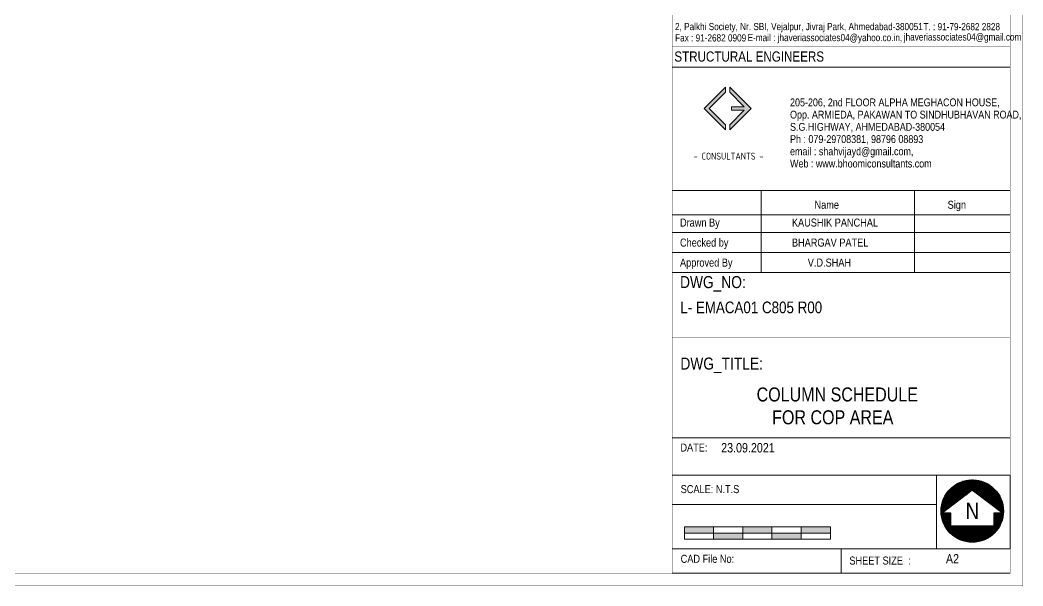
# Model space of a CAD drawing. Header units: millimetres. Extents: x 1112055 to 3390982, y -148532 to 766891.
# Drawn here: x 2065551 to 2077593, y 351072 to 357866 of the extents above; entities that cross this region are included whole.
import ezdxf
from ezdxf.enums import TextEntityAlignment as Align

# ---------------------------------------------------------------- set-up
doc = ezdxf.new("R2010")
doc.units = ezdxf.units.MM
for name, color, linetype, lineweight in [('B TITLE BLOCK', 250, 'Continuous', 0), ('P_TITLE BLOCK TEXT', 7, 'Continuous', 9), ('tb text', 7, 'Continuous', 13)]:
    doc.layers.add(name, color=color, linetype=linetype, lineweight=lineweight)
doc.layers.add('FORMAT TEXT', color=7, linetype='Continuous')
doc.layers.add('Layer 1', color=7, linetype='Continuous')
doc.styles.add('SWINC', font='swissc.ttf')

msp = doc.modelspace()

# ---------------------------------------------------------------- hatches: boundary and pattern name
at = {"layer": 'B TITLE BLOCK', "linetype": 'Continuous', "lineweight": 0}
h = msp.add_hatch(color=251, dxfattribs=at)
h.dxf.hatch_style = 1
h.paths.add_polyline_path([(2073826.3, 356803.4), (2074022.7, 356999.8), (2074022.7, 357059.2), (2073767, 356803.4), (2074022.7, 356547.7), (2074022.7, 356607)])
h = msp.add_hatch(color=251, dxfattribs=at)
h.dxf.hatch_style = 1
h.paths.add_polyline_path([(2074094, 356824.4), (2074094, 356782.4), (2074247.7, 356782.4), (2074072.2, 356607), (2074072.2, 356547.7), (2074328, 356803.4), (2074072.2, 357059.2), (2074072.2, 356999.8), (2074247.7, 356824.4)])
at = {"layer": 'Layer 1', "lineweight": 5}
h = msp.add_hatch(dxfattribs=at)
h.set_pattern_fill('ANSI31', color=5, scale=1.868872, style=0)
h.set_pattern_definition([(45, (2055614.597, 349530.2003), (-4.1957362, 4.1957362), [])])
edge = h.paths.add_edge_path()
edge.add_arc((2076985.1, 351970.9), 373.8, 0, 360)
h.paths.add_polyline_path([(2076985.1, 352219.8), (2077342.2, 351949.5), (2077246.8, 351949.5), (2077246.8, 351793), (2076723.5, 351793), (2076723.5, 351949.5), (2076628.1, 351949.5)], flags=16)
at = {"layer": 'tb text'}
for points in [[(2073528.1, 351779.6), (2073528.1, 351706.1), (2073878.7, 351706.1), (2073878.7, 351779.6)], [(2074569.3, 351706.1), (2074579.8, 351706.1), (2074579.8, 351779.6), (2074569.3, 351779.6), (2074229.3, 351779.6), (2074229.3, 351706.1)], [(2075281, 351706.1), (2075281, 351779.6), (2074930.4, 351779.6), (2074930.4, 351706.1)], [(2074229.3, 351632.6), (2074229.3, 351706.1), (2073878.7, 351706.1), (2073878.7, 351632.6)], [(2074579.8, 351706.1), (2074579.8, 351632.6), (2074930.4, 351632.6), (2074930.4, 351706.1)]]:
    msp.add_hatch(color=256, dxfattribs=at).paths.add_polyline_path(points)

# ---------------------------------------------------------------- linework, layer by layer
at = {"layer": 'B TITLE BLOCK', "color": 250, "lineweight": 0}
for p, q in [((2077440.8, 357300.1), (2073382.4, 357300.1)), ((2077440.8, 355820), (2073382.4, 355820)), ((2073382.4, 355820), (2077440.8, 355820)), ((2073382.4, 355820), (2077440.8, 355820)), ((2074450.5, 354833.7), (2074450.5, 355820)), ((2076292.8, 354833.7), (2076292.8, 355820)), ((2073382.5, 355527.9), (2077440.9, 355527.9)), ((2073382.5, 355527.9), (2077440.9, 355527.9)), ((2073382.5, 355314.3), (2077440.9, 355314.3)), ((2073382.5, 355314.3), (2077440.9, 355314.3)), ((2073382.5, 355074), (2077440.9, 355074)), ((2073382.5, 355074), (2077440.9, 355074)), ((2073382.5, 355074), (2077440.9, 355074)), ((2077440.9, 354833.7), (2073382.4, 354833.7)), ((2077440.9, 354833.7), (2073382.5, 354833.7)), ((2077440.8, 352850.2), (2073382.5, 352850.2)), ((2073382.4, 352403), (2077440.8, 352403)), ((2076553.5, 351515.7), (2076553.5, 352403)), ((2077440.8, 351515.7), (2077440.8, 352403)), ((2076553.5, 352049.6), (2073382.6, 352049.9)), ((2073382.4, 351515.7), (2077440.8, 351515.7)), ((2075411.6, 351515.7), (2075411.6, 351224.1)), ((2077440.8, 351224.1), (2073382.4, 351224.1))]:
    msp.add_line(p, q, dxfattribs=at)
at = {"layer": 'B TITLE BLOCK', "color": 1, "const_width": 3.38}
msp.add_lwpolyline([(2024770.3, 384330.6), (2024770.3, 351073.3), (2077591.6, 351073.3), (2077591.6, 384330.6)], close=True, dxfattribs=at)
at = {"layer": 'B TITLE BLOCK', "color": 250, "lineweight": 0, "const_width": 3.38}
for points in [[(2024921.1, 384179.9), (2024921.1, 351224.1), (2077440.8, 351224.1), (2077440.8, 384179.9)], [(2073382.4, 351224.1), (2077440.8, 351224.1), (2077440.8, 384179.9), (2073382.4, 384179.9)], [(2077440.8, 351224.1), (2073382.4, 351224.1), (2073382.4, 358965), (2077440.8, 358965)], [(2073382.4, 354049.5), (2077440.8, 354049.5), (2077440.8, 351224.1), (2073382.4, 351224.1)]]:
    msp.add_lwpolyline(points, close=True, dxfattribs=at)
msp.add_lwpolyline([(2073382.4, 357547.8), (2077440.8, 357547.8)], dxfattribs=at)
at = {"layer": 'B TITLE BLOCK', "color": 251, "linetype": 'Continuous', "lineweight": 0}
for points in [[(2073766.9, 356803.5), (2074022.7, 356547.7), (2074022.7, 356607), (2073826.3, 356803.4), (2074022.7, 356999.8), (2074022.7, 357059.2), (2073766.9, 356803.4)], [(2074328, 356803.5), (2074072.2, 356547.7), (2074072.2, 356607), (2074247.7, 356782.4), (2074094, 356782.4), (2074094, 356824.4), (2074247.7, 356824.4), (2074072.2, 356999.8), (2074072.2, 357059.2), (2074328, 356803.4)]]:
    msp.add_lwpolyline(points, dxfattribs=at)
at = {"layer": 'Layer 1', "lineweight": 30}
msp.add_lwpolyline([(2076985.1, 352219.8), (2076628.1, 351949.5), (2076723.5, 351949.5), (2076723.5, 351793), (2077246.8, 351793), (2077246.8, 351949.5), (2077342.2, 351949.5)], close=True, dxfattribs=at)
at = {"layer": 'Layer 1'}
msp.add_circle((2076985.1, 351970.9), 373.8, dxfattribs=at)
at = {"layer": 'tb text'}
for points in [[(2073528.1, 351779.6), (2074569.3, 351779.6), (2075281, 351779.6)], [(2073528.1, 351632.6), (2073528.1, 351779.6)], [(2073878.7, 351632.6), (2073878.7, 351779.6)], [(2074229.3, 351632.6), (2074229.3, 351779.6)], [(2074579.8, 351632.6), (2074579.8, 351779.6)], [(2074930.4, 351632.6), (2074930.4, 351779.6)], [(2075281, 351632.6), (2075281, 351779.6)], [(2073528.1, 351706.1), (2074569.3, 351706.1), (2075281, 351706.1)], [(2073528.1, 351632.6), (2074569.3, 351632.6), (2075281, 351632.6)]]:
    msp.add_lwpolyline(points, dxfattribs=at)

# ---------------------------------------------------------------- texts
at = {"layer": 'B TITLE BLOCK', "color": 0, "style": 'SWINC'}
for s, p in [('205-206, 2nd FLOOR ALPHA MEGHACON HOUSE,', (2074796.8, 356830.5)), ('Opp. ARMIEDA, PAKAWAN TO SINDHUBHAVAN ROAD,', (2074796.8, 356683.6)), ('S.G.HIGHWAY, AHMEDABAD-380054', (2074796.8, 356536.7)), ('Ph : 079-29708381, 98796 08893', (2074796.8, 356389.7)), ('email : shahvijayd@gmail.com,', (2074796.8, 356242.8)), ('Web : www.bhoomiconsultants.com', (2074796.8, 356095.9))]:
    msp.add_text(s, height=93.69, dxfattribs=at).set_placement(p)
at = {"layer": 'B TITLE BLOCK', "color": 251, "insert": (2074058.6, 356444.4), "char_height": 102.949, "attachment_point": 2, "style": 'SWINC'}
msp.add_mtext_dynamic_manual_height_columns('\\pxsm1,qj;{\\fBankGothic Lt BT|b0|i0|c0|p34;BHOOMI\\P\\ps*,q*;\\fGost|b0|i0|c0|p2;\\H0.8x;- CONSULTANTS -\\C1; }', width=269189.959, gutter_width=0, heights=[37864.6], dxfattribs=at)
at = {"layer": 'FORMAT TEXT', "style": 'SWINC'}
msp.add_text('STRUCTURAL ENGINEERS', height=121.753, dxfattribs=at).set_placement((2073407.7, 357367.2))
at = {"layer": 'P_TITLE BLOCK TEXT', "style": 'SWINC'}
for s, p in [('2, Palkhi Society, Nr. SBI, Vejalpur, Jivraj Park, Ahmedabad-380051', (2073415.6, 357744.7)), ('T. : 91-79-2682 2828 ', (2076399.1, 357743.9)), ('Fax : 91-2682 0909', (2073417, 357608.8)), ('E-mail : jhaveriassociates04@yahoo.co.in,', (2074287.4, 357612.5)), (' jhaveriassociates04@gmail.com', (2076134.9, 357619.8))]:
    msp.add_text(s, height=85.881, dxfattribs=at).set_placement(p)
at = {"layer": 'tb text', "style": 'SWINC'}
for s, height, p in [('Name', 96.12, (2075090.9, 355600)), ('Sign', 96.12, (2076689.1, 355600)), ('Drawn By', 96.12, (2073475.6, 355386.3)), ('KAUSHIK PANCHAL', 96.121, (2074819.3, 355386.3)), ('Checked by', 96.12, (2073475.6, 355146)), ('BHARGAV PATEL', 96.121, (2074819.3, 355146)), ('Approved By', 96.121, (2073475.6, 354905.7)), ('V.D.SHAH', 96.12, (2075009.4, 354905.7)), ('L- EMACA01 C805 R00', 140.176, (2073478.2, 354345.8)), ('COLUMN SCHEDULE', 168.211, (2074395.3, 353286.5)), ('FOR COP AREA', 168.211, (2074581.8, 353012.3)), ('23.09.2021', 112.13, (2073969.7, 352674.8))]:
    msp.add_text(s, height=height, dxfattribs=at).set_placement(p)
at = {"layer": 'tb text', "color": 7, "style": 'SWINC'}
for s, height, p in [('DATE: ', 96.11, (2073480.6, 352685.7)), ('SCALE: N.T.S', 96.113, (2073483.7, 352186.4)), ('CAD File No:', 96.113, (2073483.6, 351349.3)), ('SHEET SIZE  : ', 96.113, (2075509.7, 351328.1))]:
    msp.add_text(s, height=height, dxfattribs=at).set_placement(p)
msp.add_text('N', height=198.2, dxfattribs=at).set_placement((2076985.4, 351972.7), align=Align.MIDDLE_CENTER)
at = {"layer": 'tb text', "insert": (2076668.5, 351453.3), "char_height": 112.13, "width": 4267.114, "attachment_point": 1, "style": 'SWINC'}
msp.add_mtext('A2', dxfattribs=at)
at = {"layer": 'tb text', "color": 7, "style": 'SWINC'}
for tag, p, s, height in [('DWG_NO:', (2073475.9, 354647.7), 'XXX-XXXX-XXX-XXX', 144.181), ('DWG_TITLE:', (2073480.2, 353669.5), '', 144.2)]:
    msp.add_attdef(tag, p, s, height=height, dxfattribs=at)

doc.saveas('drawing.dxf')
